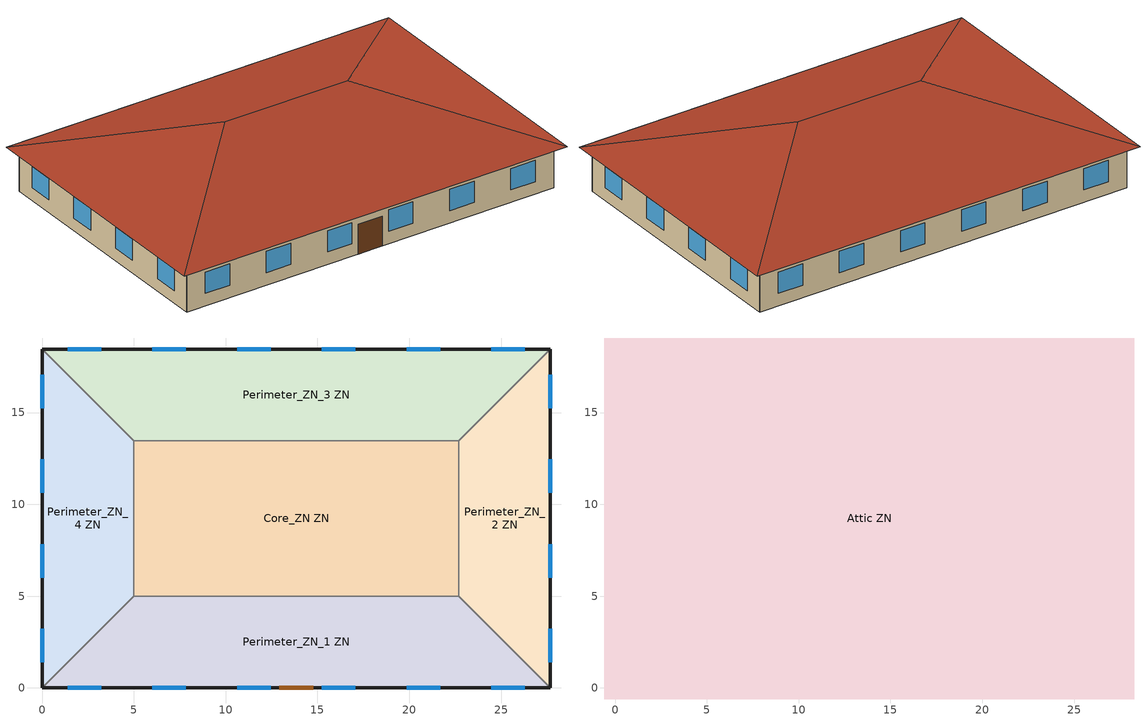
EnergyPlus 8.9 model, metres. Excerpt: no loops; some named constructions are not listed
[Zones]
Core_ZN ZN
 floor ground (Typical Insulated Carpeted 6in Slab Floor): 22.69,13.46 22.69,5 5,5 5,13.46 z0
 wall to Perimeter_ZN_2 ZN (Typical Interior Wall): 22.69,5 22.69,13.46 z0:3.05
 wall to Perimeter_ZN_3 ZN (Typical Interior Wall): 22.69,13.46 5,13.46 z0:3.05
 wall to Perimeter_ZN_1 ZN (Typical Interior Wall): 5,5 22.69,5 z0:3.05
 wall to Perimeter_ZN_4 ZN (Typical Interior Wall): 5,13.46 5,5 z0:3.05
Perimeter_ZN_1 ZN
 floor ground (Typical Insulated Carpeted 6in Slab Floor): 22.69,5 27.69,0 0,0 5,5 z0
 wall outside (Typical Insulated Exterior Mass Wall R-8.13): 0,0 27.69,0 z0:3.05
 wall to Perimeter_ZN_2 ZN (Typical Interior Wall): 27.69,0 22.69,5 z0:3.05
 wall to Perimeter_ZN_4 ZN (Typical Interior Wall): 5,5 0,0 z0:3.05
 window (U 0.57 SHGC 0.49 Dbl Blue 6mm/6mm Air): 1.39,0 3.22,0 / 6.01,0 7.84,0 / 10.62,0 12.45,0 / 15.24,0 17.07,0 / 19.85,0 21.68,0 / 24.47,0 26.3,0 z0.9:2.42
 door (Typical Insulated Metal Door R-1.43): 12.93,0 14.76,0 z0:2.13
Perimeter_ZN_2 ZN
 floor ground (Typical Insulated Carpeted 6in Slab Floor): 27.69,18.46 27.69,0 22.69,5 22.69,13.46 z0
 wall outside (Typical Insulated Exterior Mass Wall R-8.13): 27.69,0 27.69,18.46 z0:3.05
 wall to Perimeter_ZN_3 ZN (Typical Interior Wall): 27.69,18.46 22.69,13.46 z0:3.05
 window (U 0.57 SHGC 0.49 Dbl Blue 6mm/6mm Air): 27.69,1.39 27.69,3.22 / 27.69,6.01 27.69,7.84 / 27.69,10.62 27.69,12.45 / 27.69,15.24 27.69,17.07 z0.9:2.42
Perimeter_ZN_3 ZN
 floor ground (Typical Insulated Carpeted 6in Slab Floor): 27.69,18.46 22.69,13.46 5,13.46 0,18.46 z0
 wall outside (Typical Insulated Exterior Mass Wall R-8.13): 27.69,18.46 0,18.46 z0:3.05
 wall to Perimeter_ZN_4 ZN (Typical Interior Wall): 0,18.46 5,13.46 z0:3.05
 window (U 0.57 SHGC 0.49 Dbl Blue 6mm/6mm Air): 26.3,18.46 24.47,18.46 / 21.68,18.46 19.85,18.46 / 17.07,18.46 15.24,18.46 / 12.45,18.46 10.62,18.46 / 7.84,18.46 6.01,18.46 / 3.22,18.46 1.39,18.46 z0.9:2.42
Perimeter_ZN_4 ZN
 floor ground (Typical Insulated Carpeted 6in Slab Floor): 0,18.46 5,13.46 5,5 0,0 z0
 wall outside (Typical Insulated Exterior Mass Wall R-8.13): 0,18.46 0,0 z0:3.05
 window (U 0.57 SHGC 0.49 Dbl Blue 6mm/6mm Air): 0,17.07 0,15.24 / 0,12.45 0,10.62 / 0,7.84 0,6.01 / 0,3.22 0,1.39 z0.9:2.42
Attic ZN
 floor outside (Typical Insulated Exterior Mass Floor R-11.49): 28.29,19.06 28.29,-0.6 27.69,0 27.69,18.46 z3.05; 28.29,19.06 27.69,18.46 0,18.46 -0.6,19.06 z3.05; 27.69,0 28.29,-0.6 -0.6,-0.6 0,0 z3.05; -0.6,19.06 0,18.46 0,0 -0.6,-0.6 z3.05
 floor to Core_ZN ZN (Typical Interior Floor): 22.69,13.46 22.69,5 5,5 5,13.46 z3.05
 floor to Perimeter_ZN_2 ZN (Typical Interior Floor): 27.69,18.46 27.69,0 22.69,5 22.69,13.46 z3.05
 floor to Perimeter_ZN_3 ZN (Typical Interior Floor): 27.69,18.46 22.69,13.46 5,13.46 0,18.46 z3.05
 floor to Perimeter_ZN_1 ZN (Typical Interior Floor): 22.69,5 27.69,0 0,0 5,5 z3.05
 floor to Perimeter_ZN_4 ZN (Typical Interior Floor): 0,18.46 5,13.46 5,5 0,0 z3.05
 roof outside (Typical IEAD Roof R-15.87): 18.46,9.23,6.33 28.29,-0.6,3.05 28.29,19.06,3.05; 18.46,9.23,6.33 28.29,19.06,3.05 -0.6,19.06,3.05 9.23,9.23,6.33; 9.23,9.23,6.33 -0.6,-0.6,3.05 28.29,-0.6,3.05 18.46,9.23,6.33; 9.23,9.23,6.33 -0.6,19.06,3.05 -0.6,-0.6,3.05
[Material]
100mm Normalweight concrete floor: Roughness=MediumSmooth; Thickness {m}=0.1016; Conductivity {W/m-K}=2.31; Density {kg/m3}=2322; Specific Heat {J/kg-K}=832; Thermal Absorptance=0.9; Solar Absorptance=0.7; Visible Absorptance=0.7
[Material:NoMass]
CP02 CARPET PAD: Roughness=VeryRough; Thermal Resistance {m2-K/W}=0.21648; Thermal Absorptance=0.9; Solar Absorptance=0.7; Visible Absorptance=0.8
[Construction]
Typical Interior Ceiling: CP02 CARPET PAD, 100mm Normalweight concrete floor
[Schedule:Day:Interval]
OfficeSmall HTGSETP_SCH_NO_OPTIMUM Default; OfficeSmall HTGSETP_SCH_NO_OPTIMUM Summer Design Day: No, 24:00, 15.56
OfficeSmall HTGSETP_SCH_NO_OPTIMUM Wkdy Day: No, 06:00, 15.56, 19:00, 21.11, 24:00, 15.56
OfficeSmall HTGSETP_SCH_NO_OPTIMUM Winter Design Day: No, 24:00, 21.11
OfficeSmall CLGSETP_SCH_NO_OPTIMUM Default; OfficeSmall CLGSETP_SCH_NO_OPTIMUM Winter Design Day: No, 24:00, 29.44
OfficeSmall CLGSETP_SCH_NO_OPTIMUM Wkdy Day: No, 06:00, 29.44, 18:00, 23.89, 24:00, 29.44
OfficeSmall CLGSETP_SCH_NO_OPTIMUM Summer Design Day: No, 24:00, 23.89
OfficeSmall BLDG_SWH_SCH Default: No, 24:00, 0
OfficeSmall BLDG_SWH_SCH Summer Design Day; OfficeSmall BLDG_SWH_SCH Winter Design Day; OfficeSmall BLDG_SWH_SCH WntrDsn|SmrDsn|Wkdy Day: No, 07:00, 0, 08:00, 0.27, 09:00, 0.55, 11:00, 0.64, 12:00, 0.82, 13:00, 1, 14:00, 0.91, 16:00, 0.55, 17:00, 0.73, 19:00, 0.37, 20:00, 0.18, 21:00, 0.27, 22:00, 0.09, 24:00, 0
OfficeSmall Exterior_Lgt_ALWAYS_ON Default; OfficeSmall Exterior_Lgt_ALWAYS_ON Summer Design Day; OfficeSmall Exterior_Lgt_ALWAYS_ON Winter Design Day; OfficeSmall INFIL_QUARTER_ON_SCH Default: No, 24:00, 1
OfficeSmall INFIL_QUARTER_ON_SCH SmrDsn|Wkdy Day; OfficeSmall INFIL_QUARTER_ON_SCH Summer Design Day: No, 07:00, 1, 19:00, 0.25, 24:00, 1
OfficeSmall INFIL_QUARTER_ON_SCH Winter Design Day; OfficeSmall INFIL_QUARTER_ON_SCH WntrDsn|Sat Day: No, 07:00, 1, 18:00, 0.25, 24:00, 1
Schedule Day 25: No, 24:00, 0.2
Schedule Day 26: No, 24:00, 0.05
Schedule Day 27: No, 24:00, 48.8889
Service Water Loop Temp - 140F Default: No, 24:00, 60
Water Heater Ambient Temp Schedule - 70F Default: No, 24:00, 21.1111
[Schedule:Week:Daily]
OfficeSmall HTGSETP_SCH_NO_OPTIMUM Week Rule - Jan1-Dec31: OfficeSmall HTGSETP_SCH_NO_OPTIMUM Default, OfficeSmall HTGSETP_SCH_NO_OPTIMUM Wkdy Day, OfficeSmall HTGSETP_SCH_NO_OPTIMUM Wkdy Day, OfficeSmall HTGSETP_SCH_NO_OPTIMUM Wkdy Day, OfficeSmall HTGSETP_SCH_NO_OPTIMUM Wkdy Day, OfficeSmall HTGSETP_SCH_NO_OPTIMUM Wkdy Day, OfficeSmall HTGSETP_SCH_NO_OPTIMUM Default, OfficeSmall HTGSETP_SCH_NO_OPTIMUM Default, OfficeSmall HTGSETP_SCH_NO_OPTIMUM Summer Design Day, OfficeSmall HTGSETP_SCH_NO_OPTIMUM Winter Design Day, OfficeSmall HTGSETP_SCH_NO_OPTIMUM Default, OfficeSmall HTGSETP_SCH_NO_OPTIMUM Default
OfficeSmall CLGSETP_SCH_NO_OPTIMUM Week Rule - Jan1-Dec31: OfficeSmall CLGSETP_SCH_NO_OPTIMUM Default, OfficeSmall CLGSETP_SCH_NO_OPTIMUM Wkdy Day, OfficeSmall CLGSETP_SCH_NO_OPTIMUM Wkdy Day, OfficeSmall CLGSETP_SCH_NO_OPTIMUM Wkdy Day, OfficeSmall CLGSETP_SCH_NO_OPTIMUM Wkdy Day, OfficeSmall CLGSETP_SCH_NO_OPTIMUM Wkdy Day, OfficeSmall CLGSETP_SCH_NO_OPTIMUM Default, OfficeSmall CLGSETP_SCH_NO_OPTIMUM Default, OfficeSmall CLGSETP_SCH_NO_OPTIMUM Summer Design Day, OfficeSmall CLGSETP_SCH_NO_OPTIMUM Winter Design Day, OfficeSmall CLGSETP_SCH_NO_OPTIMUM Default, OfficeSmall CLGSETP_SCH_NO_OPTIMUM Default
